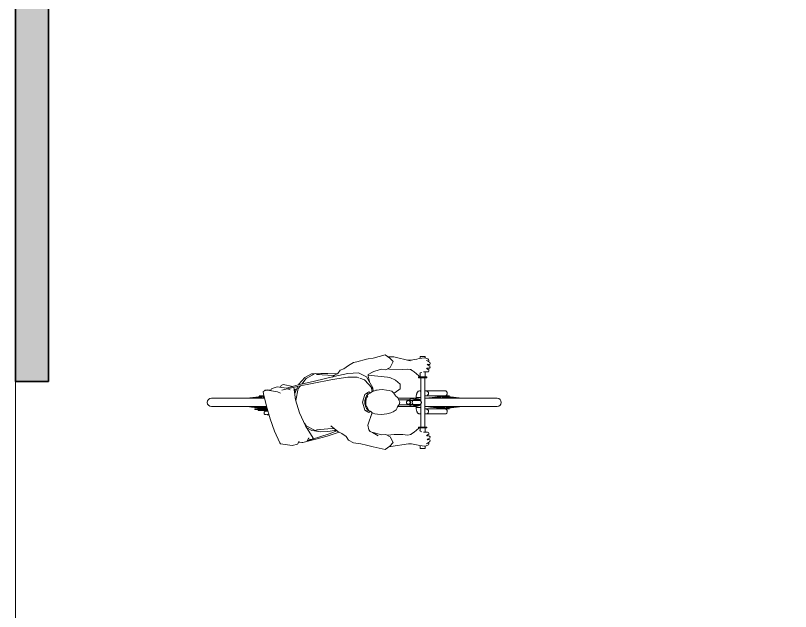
# Model space of a CAD drawing. Header units: millimetres. Extents: x -6000 to 16593, y -11438 to 14364.
# Drawn here: x -2883 to 1835, y -5790 to -2164 of the extents above; entities that cross this region are included whole.
import ezdxf

# ---------------------------------------------------------------- set-up
doc = ezdxf.new("R2010")
doc.units = ezdxf.units.MM
doc.header["$MEASUREMENT"] = 0
doc.linetypes.add('Wipeout_Contour', pattern=[1000, 0, -1000])
doc.layers.add('Interior - Furniture', color=7, linetype='Continuous')
doc.layers.add('Structural - Bearing', color=7, linetype='Continuous')
for name, color, linetype, lineweight, true_color in [('Interior - Furniture _Pen_No__4', 7, 'Continuous', 20, 0x029e21), ('Structural - Bearing_Pen_No__178', 7, 'Continuous', 15, 0xbda888), ('Structural - Bearing_Pen_No__89', 7, 'Continuous', 20, 0x71cebe)]:
    doc.layers.add(name, color=color, linetype=linetype, lineweight=lineweight, true_color=true_color)
doc.layers.add('Structural - Bearing_Pen_No__27', color=7, linetype='Continuous', lineweight=35)

# ---------------------------------------------------------------- blocks, each defined once
blk = doc.blocks.new('Slab_1_2', base_point=(-2883.3, -8527.1))
at = {"layer": 'Structural - Bearing_Pen_No__89', "linetype": 'Continuous', "flags": 128}
blk.add_lwpolyline([(-2883.3, -8527.1), (16035.5, -8527.1), (16035.5, 8108.3), (-2883.3, 8108.3)], close=True, dxfattribs=at)
blk = doc.blocks.new('Wall_4_2', base_point=(-2883.3, 8108.3))
at = {"color": 254, "linetype": 'Wipeout_Contour', "lineweight": 0, "ltscale": 27357.133669}
blk.add_wipeout([(-2883.3, 8108.3), (-2883.3, -4391.7), (-2683.3, -4391.7), (-2683.3, 7908.3)], dxfattribs=at).dxf.layer = 'Structural - Bearing'
at = {"layer": 'Structural - Bearing_Pen_No__178', "linetype": 'Continuous'}
h = blk.add_hatch(dxfattribs=at)
h.set_pattern_fill('Cut_Stone_0002', color=256, style=0, pattern_type=2)
h.set_pattern_definition([(45, (0, 350), (-111.3693, 111.3693), [0, -105, 0, -157.5]), (110, (350, 350), (148.0016, 53.8682), [0, -77, 0, -133])])
h.paths.add_polyline_path([(-2883.3, 8108.3), (-2883.3, -4391.7), (-2683.3, -4391.7), (-2683.3, 7908.3)])
at = {"layer": 'Structural - Bearing_Pen_No__27', "linetype": 'Continuous', "flags": 128}
for points in [[(-2883.3, 8108.3), (-2883.3, -4391.7)], [(-2683.3, -4391.7), (-2683.3, 7908.3)], [(-2883.3, -4391.7), (-2683.3, -4391.7)]]:
    blk.add_lwpolyline(points, dxfattribs=at)
blk = doc.blocks.new('Man on Bicycle 17')
at = {"layer": 'Interior - Furniture _Pen_No__4', "linetype": 'Continuous'}
for p, q in [((116, 269.5), (188.7, 290.4)), ((217, 270), (188.7, 290.4)), ((-4.5, 243.2), (-34.7, 225)), ((16.2, 247.5), (-4.5, 243.2)), ((16.2, 247.5), (75.3, 262.8)), ((84.2, 266.1), (75.3, 262.8)), ((116, 269.5), (84.2, 266.1)), ((240.2, 276.5), (207.4, 276.9)), ((237.6, 248.6), (217, 270)), ((217.7, 213), (237.6, 248.6)), ((340.2, 253.1), (240.2, 276.5)), ((330, 256.1), (326.5, 256.3)), ((348.6, 256.6), (330, 256.1)), ((381, 263.5), (345.3, 256.5)), ((381, 263.5), (395.8, 267.9)), ((395.8, 267.9), (427.2, 271.4)), ((402, 280), (402.5, 280)), ((402, 268.6), (402, 280)), ((402.5, 280), (403.3, 280)), ((403.3, 280), (404.7, 280)), ((404.7, 280), (406.3, 280)), ((406.3, 280), (408.3, 280)), ((408.3, 280), (410.6, 280)), ((410.6, 280), (413.1, 280)), ((413.1, 280), (415.6, 280)), ((415.6, 280), (418.2, 280)), ((418.2, 280), (420.8, 280)), ((420.8, 280), (423.3, 280)), ((423.3, 280), (425.5, 280)), ((425.5, 280), (427.5, 280)), ((430, 270.5), (427.2, 271.4)), ((427.5, 280), (429.2, 280)), ((429.2, 280), (430.5, 280)), ((447.9, 264.4), (430, 270.5)), ((430.5, 280), (431.4, 280)), ((431.4, 280), (431.9, 280)), ((431.9, 269.8), (431.9, 280)), ((457.9, 244.4), (439.2, 255.3)), ((441.7, 254.3), (441, 254.3)), ((450.4, 251.9), (441.7, 254.3)), ((447, 250.8), (452.7, 252.1)), ((452, 262), (447.9, 264.4)), ((454.9, 257.2), (452, 262)), ((452.7, 252.1), (454.9, 252.9)), ((454.9, 252.9), (454.9, 257.2)), ((459, 242.8), (457.9, 244.4)), ((459, 242.8), (461.7, 237.2)), ((460.2, 231.6), (461.7, 237.2)), ((-100.8, 175.9), (-85.5, 196)), ((-63.8, 205.3), (-85.5, 196)), ((-34.7, 225), (-63.8, 205.3)), ((109, 183.5), (124.5, 190.2)), ((124.5, 190.2), (165.3, 202.1)), ((165.3, 202.1), (192.3, 198.6)), ((192.3, 198.6), (217.7, 213)), ((201.3, 203.7), (215, 201.9)), ((296.6, 200.3), (215, 201.9)), ((324.6, 202.7), (296.6, 200.3)), ((345.5, 199.4), (324.6, 202.7)), ((352.3, 194.1), (342.2, 199.9)), ((363.8, 185.2), (352.3, 194.1)), ((445, 202.3), (440.3, 208.5)), ((443.1, 207.5), (441.5, 207)), ((441.9, 206.4), (452.8, 207.8)), ((449.3, 226.6), (443, 232.7)), ((443.1, 207.5), (452.8, 207.8)), ((453.7, 197.9), (443.5, 204.2)), ((444.7, 231), (453.9, 229.7)), ((447.3, 228.5), (453.9, 229.7)), ((459.5, 221.1), (449.3, 226.6)), ((451.6, 186.6), (454.6, 191.6)), ((458.8, 209.2), (452.8, 207.8)), ((454.4, 197.1), (453.7, 197.9)), ((453.9, 229.7), (460.2, 231.6)), ((454.6, 191.6), (454.4, 197.1)), ((458.8, 209.2), (461.6, 214.3)), ((460.2, 219.5), (459.5, 221.1)), ((460.2, 219.5), (461.6, 214.3)), ((-301, 151.5), (-338.2, 110.1)), ((-292, 146), (-319.6, 111.7)), ((-260.7, 173.5), (-301, 151.5)), ((-238.9, 175.4), (-292, 146)), ((-243.4, 172.9), (-260.7, 173.5)), ((-124.1, 156.8), (-242.9, 128.6)), ((-211.2, 168.9), (-238.9, 175.4)), ((-160.1, 164.9), (-230.2, 170.4)), ((-203.6, 175.9), (-228.8, 173)), ((-216.6, 171.9), (-225.3, 172.2)), ((-160.6, 175.8), (-203.6, 175.9)), ((-160.6, 175.8), (-103.1, 174.7)), ((-122.6, 164), (-160.1, 164.9)), ((-120.8, 165.5), (-133.4, 154.6)), ((-132.1, 138.5), (-38.3, 153.3)), ((-39.6, 176.2), (-124.1, 156.8)), ((-120.8, 165.5), (-100.8, 175.9)), ((26.5, 179.6), (-39.6, 176.2)), ((-38.3, 153.3), (16.7, 154.4)), ((16.7, 154.4), (27.7, 150.1)), ((74.2, 155.8), (26.5, 179.6)), ((33.5, 147.8), (62.8, 136.4)), ((112.7, 89.6), (74.2, 155.8)), ((85.5, 170.6), (84.7, 158.8)), ((95, 120.1), (84.7, 158.8)), ((85.1, 165.3), (85.3, 165.3)), ((85.3, 165.3), (201.4, 153.9)), ((111.3, 184.8), (85.5, 170.6)), ((201.4, 153.9), (215.8, 152.3)), ((251.9, 134.8), (215.8, 152.3)), ((363.8, 185.2), (393, 161.4)), ((392, 155), (392.8, 155)), ((392, 150), (392, 155)), ((392, 150), (392.8, 150)), ((392.8, 155), (394.3, 155)), ((392.8, 150), (394.3, 150)), ((402, 155.6), (393, 161.4)), ((394.3, 155), (396.5, 155)), ((394.3, 150), (396.5, 150)), ((396.5, 155), (399.3, 155)), ((396.5, 150), (399.3, 150)), ((399.3, 155), (402.6, 155)), ((399.3, 150), (402.6, 150)), ((399.8, 172.2), (401.5, 179.8)), ((402, 174), (400.6, 175.7)), ((410.4, 182.7), (401.5, 179.8)), ((402, 155), (402, 179.9)), ((402.6, 155), (406.4, 155)), ((402.6, 150), (406.4, 150)), ((405, 9.2), (405, 150)), ((406.4, 155), (410.5, 155)), ((406.4, 150), (410.5, 150)), ((410.5, 155), (414.8, 155)), ((410.5, 150), (414.8, 150)), ((414.8, 155), (419.1, 155)), ((414.8, 150), (419.1, 150)), ((419.1, 155), (423.4, 155)), ((419.1, 150), (423.4, 150)), ((436.7, 186), (420.7, 186.3)), ((423.4, 186.2), (422, 185.9)), ((423.4, 155), (427.5, 155)), ((423.4, 150), (427.5, 150)), ((427.5, 155), (431.3, 155)), ((427.5, 150), (431.3, 150)), ((428.9, -150), (428.9, 150)), ((431.3, 155), (434.6, 155)), ((431.3, 150), (434.6, 150)), ((431.9, 155), (431.9, 186.1)), ((434.6, 155), (437.4, 155)), ((434.6, 150), (437.4, 150)), ((436.7, 186), (446.8, 185.7)), ((437.4, 155), (439.6, 155)), ((437.4, 150), (439.6, 150)), ((439.6, 155), (441.1, 155)), ((439.6, 150), (441.1, 150)), ((441.1, 155), (441.8, 155)), ((441.1, 150), (441.8, 150)), ((441.8, 150), (441.8, 155)), ((446.8, 185.7), (451.6, 186.6)), ((-445.5, 102.1), (-451.4, 91.4)), ((-441.6, 105.5), (-445.5, 102.1)), ((-433.7, 108.2), (-441.6, 105.5)), ((-440.5, 73.9), (-340.1, 99.1)), ((-375, 97.1), (-433.7, 108.2)), ((-340.9, 107), (-412.3, 86.3)), ((-343.1, 98.3), (-361.3, 54.8)), ((-328.1, 101.2), (-341.7, 84.4)), ((-242.9, 128.6), (-340.9, 107)), ((-340.1, 99.1), (-256.5, 114.2)), ((-338.2, 110.1), (-339.4, 107.4)), ((-256.5, 114.2), (-132.1, 138.5)), ((62.8, 136.4), (109.3, 86.1)), ((280.1, 110.8), (251.9, 134.8)), ((279.1, 81.7), (280.1, 110.8)), ((-534.6, 73.7), (-555.3, 66.5)), ((-555.3, 66.5), (-553.4, 53.1)), ((-553.4, 53.1), (-534.7, -23.1)), ((-548, 69), (-547.7, 69.7)), ((-547.7, 69.7), (-546.8, 71.1)), ((-546.8, 71.1), (-545.7, 72.3)), ((-545.7, 72.3), (-544.4, 73.3)), ((-544.4, 73.3), (-543.1, 74)), ((-543.1, 74), (-541.7, 74.4)), ((-541.7, 74.4), (-540.2, 74.5)), ((-540.2, 74.5), (-538.8, 74.3)), ((-534.1, 73.7), (-538.8, 74.3)), ((-528.7, 73.7), (-534.6, 73.7)), ((-531.4, 73.7), (-531.3, 74.3)), ((-531.3, 75.3), (-531.2, 76)), ((-531.3, 74.3), (-531.3, 75.3)), ((-531.2, 76.5), (-531.2, 76.6)), ((-508.2, 75), (-531.2, 76.6)), ((-531.2, 76), (-531.2, 76.5)), ((-528.7, 73.7), (-467.5, 64.9)), ((-504.4, 82), (-510.4, 71.1)), ((-500, 85.5), (-504.4, 82)), ((-469.8, 93.8), (-500, 85.5)), ((-412.3, 86.3), (-469.8, 93.8)), ((-467.5, 64.9), (-449.6, 55.7)), ((-403.6, 83.2), (-390.5, 75.7)), ((-357.6, 16.2), (-368.4, 92)), ((-362.1, 64.8), (-364.6, 65)), ((-360.2, 80), (-363.2, 55.4)), ((-361.3, 54.8), (-361.4, 42.3)), ((-351.2, 79), (-360.2, 80)), ((-341.7, 84.4), (-356.3, 11.8)), ((51, 2.1), (64.9, 49)), ((64.9, 49), (89.6, 64.8)), ((86.4, 52.2), (74.1, 54.8)), ((74.6, 40.1), (87.3, 53.1)), ((93.7, 56.2), (87.3, 53.1)), ((89.6, 64.8), (97.8, 58.2)), ((93.7, 56.2), (99.7, 59.1)), ((107.2, 64.8), (95.9, 56.2)), ((109.4, 65.6), (101.9, 94.1)), ((106.4, 77.1), (107.8, 74.4)), ((128.2, 72.7), (107.2, 64.8)), ((107.8, 73.7), (108.2, 87.2)), ((112.7, 89.6), (114.7, 67.6)), ((138.8, 74.2), (128.2, 72.7)), ((130.3, 73), (131, 73.6)), ((132.1, 74.1), (131, 73.6)), ((133.3, 74.3), (132.1, 74.1)), ((135.6, 74.4), (133.3, 74.3)), ((135.6, 74.4), (138.8, 74.2)), ((151.4, 75.9), (138.8, 74.2)), ((138.8, 74.2), (138.8, 74.2)), ((151.4, 75.9), (168.9, 77.6)), ((195.6, 74.6), (168.9, 77.6)), ((212.3, 72.5), (195.6, 74.6)), ((212.3, 72.5), (226.8, 68.2)), ((226.8, 68.2), (228.5, 67.6)), ((240.8, 56.6), (228.5, 67.6)), ((239.3, 57.9), (249.3, 60.9)), ((249.3, 43.7), (240.8, 56.6)), ((249.3, 60.9), (279.1, 81.7)), ((378.3, 45.1), (379.1, 49.4)), ((379.1, 49.4), (380.1, 53.1)), ((380.1, 53.1), (381.2, 56.1)), ((381.2, 56.1), (381.9, 58.1)), ((381.9, 58.1), (383.3, 60.5)), ((383.3, 60.5), (384.5, 62.6)), ((384.5, 62.6), (386.1, 64.3)), ((386.1, 64.3), (387.7, 65.9)), ((387.7, 65.9), (389.7, 67.4)), ((389.7, 67.4), (392, 68.5)), ((392, 68.5), (393.7, 69.1)), ((393.7, 69.1), (396.2, 69.8)), ((396.2, 69.8), (398.7, 70)), ((398.7, 70), (401.2, 69.8)), ((398.7, 70), (405, 70)), ((401.2, 69.8), (403.6, 69.1)), ((403.6, 69.1), (405, 68.5)), ((428.9, 70), (437.5, 70)), ((437.5, 70), (483.2, 70)), ((437.5, 70), (440, 69.8)), ((440, 69.8), (442.5, 69.1)), ((442.5, 69.1), (444.8, 68)), ((444.8, 68), (446.8, 66.5)), ((446.8, 66.5), (448.6, 64.6)), ((448.6, 64.6), (450.1, 62.5)), ((450.1, 47.5), (448.6, 45.4)), ((450.1, 62.5), (451.1, 60.1)), ((451.1, 49.9), (450.1, 47.5)), ((451.1, 60.1), (451.8, 57.6)), ((451.8, 52.4), (451.1, 49.9)), ((451.8, 57.6), (452, 55)), ((452, 55), (451.8, 52.4)), ((483.2, 70), (554.8, 70)), ((554.8, 70), (556.7, 69.8)), ((556.7, 69.8), (558.6, 69.1)), ((558.6, 69.1), (560.3, 68)), ((560.3, 68), (561.9, 66.5)), ((561.9, 66.5), (563.2, 64.6)), ((563.2, 64.6), (564.3, 62.5)), ((564.3, 47.5), (563.2, 45.4)), ((564.3, 62.5), (565.1, 60.1)), ((565.1, 49.9), (564.3, 47.5)), ((565.1, 60.1), (565.6, 57.6)), ((565.6, 52.4), (565.1, 49.9)), ((565.6, 57.6), (565.8, 55)), ((565.8, 55), (565.6, 52.4)), ((-870, 25), (-546.5, 25)), ((-578.2, 34), (-655.8, 25)), ((-571, 35), (-644, 25)), ((-618.6, 25.3), (-620.9, 25)), ((-569.1, 35), (-620.3, 25)), ((-574.3, 30.7), (-603.4, 25)), ((-582.8, 27), (-595.5, 25)), ((-564.4, 35), (-587.4, 25)), ((-576.1, 29.9), (-582, 29.2)), ((-579.5, 40), (-580, 40)), ((-580, 40), (-565, 37)), ((-579.5, 40), (-577.9, 40)), ((-577.9, 40), (-579.5, 40)), ((-562.6, 32), (-578.8, 25)), ((-577.9, 40), (-575.3, 40)), ((-575.3, 40), (-577.9, 40)), ((-575.3, 40), (-571.8, 40)), ((-571.8, 40), (-575.3, 40)), ((-565, 29.5), (-573.6, 27.3)), ((-571.8, 40), (-567.5, 40)), ((-567.5, 40), (-571.8, 40)), ((-569.7, 35), (-571, 35)), ((-568.8, 35), (-569.7, 35)), ((-565, 26.1), (-569.2, 25)), ((-565, 29.8), (-569.1, 29.2)), ((-566.3, 35), (-568.8, 35)), ((-567.5, 40), (-562.5, 40)), ((-562.5, 40), (-567.5, 40)), ((-566.7, 34), (-566.3, 35)), ((-565.7, 35), (-566.3, 34.9)), ((-565.7, 34.4), (-565.7, 35)), ((-565.7, 35), (-565.4, 35)), ((-565.4, 35), (-565.4, 34.5)), ((-565, 37), (-564.7, 37)), ((-565, 37), (-565, 34.7)), ((-565, 31), (-565, 25)), ((-564.7, 37), (-563.8, 37)), ((-561, 35), (-564.4, 35)), ((-563.8, 37), (-562.3, 37)), ((-562.6, 32), (-561, 35)), ((-562.5, 40), (-557, 40)), ((-557, 40), (-562.5, 40)), ((-562.3, 37), (-560.3, 37)), ((-560.3, 37), (-557.9, 37)), ((-557.9, 37), (-555, 37)), ((-557.3, 35), (-555.6, 32)), ((-553.8, 35), (-557.3, 35)), ((-557, 40), (-551.1, 40)), ((-551.1, 40), (-557, 40)), ((-555.6, 32), (-550.1, 25)), ((-555, 37), (-551.8, 37)), ((-553.8, 35), (-546.7, 25.8)), ((-551.8, 37), (-549.5, 37)), ((-551.1, 40), (-550.2, 40)), ((-550.2, 40), (-551.1, 40)), ((-333.1, -63.9), (-357.6, 16.2)), ((64.9, -47.3), (51, 2.1)), ((64.8, 12.2), (63.8, 2.1)), ((63.8, 2.1), (64.8, -8.1)), ((64.8, 12.2), (70.5, 32.8)), ((72.2, 22.1), (68.7, 2.1)), ((69.6, -8.2), (68.7, 2.1)), ((70.4, 2.1), (69.6, -8.2)), ((72.2, 22.1), (70.4, 2.1)), ((70.5, 32.8), (74.6, 40.1)), ((75.8, 30.7), (72.2, 22.1)), ((81.9, 39.8), (75.8, 30.7)), ((251.6, 39.8), (249.3, 43.7)), ((251.9, 39.9), (251, 40.8)), ((251.9, 39.9), (261.1, 31.3)), ((266.7, 25.4), (261.1, 31.3)), ((270.2, 17.3), (266.7, 25.4)), ((266.8, 25), (295.8, 25)), ((270.2, 17.3), (276.5, 2.1)), ((336.4, 15), (271.2, 15)), ((276.5, 2.1), (272.9, -13.2)), ((295.8, 25), (335.9, 25)), ((317.7, 2.1), (317.5, 0)), ((317.5, 0), (317.7, -2.1)), ((318.2, 4.1), (317.7, 2.1)), ((319, 6), (318.2, 4.1)), ((320.2, 7.7), (319, 6)), ((321.6, 9.2), (320.2, 7.7)), ((323.3, 10.4), (321.6, 9.2)), ((325.1, 11.3), (323.3, 10.4)), ((327.1, 11.8), (325.1, 11.3)), ((329.1, 12), (327.1, 11.8)), ((331.1, 11.8), (329.1, 12)), ((335, 12), (329.1, 12)), ((333, 11.3), (331.1, 11.8)), ((334.9, 10.4), (333, 11.3)), ((335.6, 14.1), (334.1, 12)), ((336.5, 9.2), (334.9, 10.4)), ((335, 12), (336.3, 11.8)), ((335, 12), (359.6, 12)), ((338.2, 16.9), (335.6, 14.1)), ((335.9, 25), (377.3, 25)), ((336.3, 11.8), (337.5, 11.3)), ((338, 7.7), (336.5, 9.2)), ((337.5, 11.3), (338.6, 10.4)), ((339.1, 6), (338, 7.7)), ((341.2, 19.1), (338.2, 16.9)), ((338.6, 10.4), (339.6, 9.2)), ((340, 4.1), (339.1, 6)), ((339.6, 9.2), (340.5, 7.7)), ((340.5, 2.1), (340, 4.1)), ((340.5, 7.7), (341.2, 6)), ((340.7, 0), (340.5, 2.1)), ((340.5, -2.1), (340.7, 0)), ((344.6, 20.7), (341.2, 19.1)), ((341.2, 6), (341.7, 4.1)), ((341.7, 4.1), (342.1, 2.1)), ((342.1, 2.1), (342.2, 0)), ((342.2, 0), (342.1, -2.1)), ((348.2, 21.7), (344.6, 20.7)), ((351.8, 22), (348.2, 21.7)), ((355.5, 21.7), (351.8, 22)), ((352.6, 22), (351.8, 22)), ((356.3, 21.7), (352.6, 22)), ((352.7, 0), (352.8, 2.1)), ((352.8, -2.1), (352.7, 0)), ((352.8, 2.1), (353.1, 4.1)), ((353.1, 4.1), (353.6, 6)), ((353.6, 6), (354.3, 7.7)), ((354.3, 7.7), (355.2, 9.2)), ((355.2, 9.2), (356.2, 10.4)), ((359.1, 20.7), (355.5, 21.7)), ((356.2, 10.4), (357.2, 11.3)), ((359.9, 20.7), (356.3, 21.7)), ((357.2, 11.3), (358.4, 11.8)), ((358.4, 11.8), (359.6, 12)), ((362.5, 19.1), (359.1, 20.7)), ((405, 12), (359.6, 12)), ((363.2, 19.1), (359.9, 20.7)), ((365.5, 16.9), (362.5, 19.1)), ((366.3, 16.9), (363.2, 19.1)), ((383.7, 18), (364.7, 18)), ((368.1, 14.1), (365.5, 16.9)), ((368.9, 14.1), (366.3, 16.9)), ((369.6, 12), (368.1, 14.1)), ((370.4, 12), (368.9, 14.1)), ((373.1, 19.1), (371.6, 18)), ((376.4, 20.7), (373.1, 19.1)), ((380, 21.7), (376.4, 20.7)), ((377.3, 30), (377.4, 35.2)), ((377.3, 20.9), (377.3, 30)), ((377.3, 30), (377.7, 30)), ((377.4, 35.2), (377.8, 40.3)), ((377.7, 30), (378.6, 30)), ((377.8, 40.3), (378.3, 45.1)), ((378.6, 30), (379.9, 30)), ((379.9, 30), (381.6, 30)), ((383.7, 22), (380, 21.7)), ((381.6, 30), (383.6, 30)), ((383.6, 30), (385.9, 30)), ((387.4, 21.7), (383.7, 22)), ((384.5, 22), (383.7, 22)), ((386.7, 17.7), (383.7, 18)), ((388.1, 21.7), (384.5, 22)), ((385.9, 30), (388.3, 30)), ((389.6, 16.9), (386.7, 17.7)), ((391, 20.7), (387.4, 21.7)), ((391.7, 20.7), (388.1, 21.7)), ((388.3, 30), (390.9, 30)), ((392.4, 15.6), (389.6, 16.9)), ((390.9, 30), (393.5, 30)), ((394.3, 19.1), (391, 20.7)), ((395.1, 19.1), (391.7, 20.7)), ((394.9, 13.8), (392.4, 15.6)), ((393.5, 30), (396.1, 30)), ((397.3, 16.9), (394.3, 19.1)), ((396.6, 12), (394.9, 13.8)), ((398.1, 16.9), (395.1, 19.1)), ((396.1, 30), (398.6, 30)), ((400, 14.1), (397.3, 16.9)), ((400.7, 14.1), (398.1, 16.9)), ((398.6, 30), (400.8, 30)), ((401.4, 12), (400, 14.1)), ((402.2, 12), (400.7, 14.1)), ((400.8, 30), (402.8, 30)), ((402.8, 30), (404.5, 30)), ((404.5, 30), (405, 30)), ((405.3, 7.7), (405, 9.2)), ((406.1, 6), (405.3, 7.7)), ((407.1, 4.1), (406.1, 6)), ((408.5, 2.1), (407.1, 4.1)), ((410.1, 0), (408.5, 2.1)), ((408.5, -2.1), (410.1, 0)), ((428.9, 40), (437.5, 40)), ((428.9, 25), (870, 25)), ((511.8, 34), (434.2, 25)), ((440, 40.2), (437.5, 40)), ((437.5, 40), (483.2, 40)), ((442.5, 40.9), (440, 40.2)), ((444.8, 42), (442.5, 40.9)), ((446.8, 43.5), (444.8, 42)), ((519, 35), (446, 25)), ((448.6, 45.4), (446.8, 43.5)), ((471.4, 25.3), (469.1, 25)), ((520.9, 35), (469.7, 25)), ((483.2, 40), (521.2, 40)), ((515.7, 30.7), (486.6, 25)), ((507.2, 27), (494.5, 25)), ((525.6, 35), (502.6, 25)), ((513.9, 29.9), (508, 29.2)), ((510, 40), (525, 37)), ((527.4, 32), (511.2, 25)), ((525, 29.5), (516.4, 27.3)), ((520.3, 35), (519, 35)), ((521.2, 35), (520.3, 35)), ((525, 26.1), (520.8, 25)), ((525, 29.8), (520.9, 29.2)), ((521.2, 40), (522.5, 40)), ((523.7, 35), (521.2, 35)), ((522.5, 40), (527.5, 40)), ((523.3, 34), (523.7, 35)), ((524.3, 35), (523.7, 34.9)), ((524.3, 34.4), (524.3, 35)), ((524.3, 35), (524.6, 35)), ((524.6, 35), (524.6, 34.5)), ((525, 37), (525.3, 37)), ((525, 37), (525, 34.7)), ((525, 31), (525, 25)), ((525.3, 37), (526.2, 37)), ((529, 35), (525.6, 35)), ((526.2, 37), (527.7, 37)), ((527.4, 32), (529, 35)), ((527.5, 40), (533, 40)), ((527.7, 37), (529.7, 37)), ((529.7, 37), (532.1, 37)), ((532.1, 37), (535, 37)), ((532.7, 35), (534.4, 32)), ((536.2, 35), (532.7, 35)), ((533, 40), (538.9, 40)), ((534.4, 32), (539.9, 25)), ((535, 37), (538.2, 37)), ((536.2, 35), (543.9, 25)), ((538.2, 37), (541.5, 37)), ((538.9, 40), (545, 40)), ((541.3, 35), (542.7, 32)), ((544.4, 35), (541.3, 35)), ((541.5, 37), (545, 37)), ((542.7, 32), (569.2, 25)), ((544.4, 35), (582.1, 25)), ((545, 40), (551.1, 40)), ((545, 37), (548.5, 37)), ((548.5, 37), (551.8, 37)), ((550.3, 35), (550.9, 33.3)), ((552.8, 35), (550.3, 35)), ((551.1, 40), (554.8, 40)), ((551.8, 37), (555, 37)), ((552.8, 35), (615.7, 25)), ((556.7, 40.2), (554.8, 40)), ((557, 40), (554.8, 40)), ((555, 37), (557.9, 37)), ((558.6, 40.9), (556.7, 40.2)), ((557, 40), (562.5, 40)), ((562.5, 40), (557, 40)), ((557.9, 37), (560.3, 37)), ((560.3, 42), (558.6, 40.9)), ((558.7, 35), (558.8, 34)), ((560.2, 35), (558.7, 35)), ((560.2, 35), (640.9, 25)), ((561.9, 43.5), (560.3, 42)), ((560.3, 37), (562.3, 37)), ((563.2, 45.4), (561.9, 43.5)), ((562.1, 30.3), (595.5, 25)), ((562.3, 37), (563.8, 37)), ((562.5, 40), (567.5, 40)), ((567.5, 40), (562.5, 40)), ((563.8, 37), (564.7, 37)), ((564.7, 37), (565, 37)), ((580, 40), (565, 37)), ((565, 37), (565, 34.4)), ((565, 34.7), (565.4, 34.5)), ((565, 29.8), (565, 29.5)), ((565, 26.1), (565, 25)), ((565.4, 35), (565.4, 34.3)), ((565.7, 35), (565.4, 35)), ((565.7, 35), (654.5, 25)), ((566.3, 34.9), (566.3, 35)), ((566.3, 35), (568.8, 35)), ((567.5, 40), (571.8, 40)), ((571.8, 40), (567.5, 40)), ((568.8, 34.6), (568.8, 35)), ((568.8, 35), (569.7, 35)), ((569.1, 29.2), (573.6, 27.3)), ((569.7, 35), (569.6, 34.6)), ((569.7, 35), (571, 35)), ((569.7, 35), (655.8, 25)), ((571, 35), (570.9, 34.9)), ((571, 35), (578.2, 34)), ((571.8, 40), (575.3, 40)), ((575.3, 40), (571.8, 40)), ((575.3, 40), (577.9, 40)), ((577.9, 40), (575.3, 40)), ((577.9, 40), (579.5, 40)), ((579.5, 40), (577.9, 40)), ((580, 40), (579.5, 40)), ((582.8, 27), (587.4, 25)), ((615.7, 25), (615.8, 25)), ((-870, -25), (-534.2, -25)), ((-566.8, -35), (-655.9, -25)), ((-561.8, -35), (-645.5, -25)), ((-570.3, -35), (-625.7, -28.4)), ((-554.7, -35), (-623, -25)), ((-604, -40), (-604.9, -40)), ((-604.9, -40), (-604.9, -43)), ((-604, -43), (-604.9, -43)), ((-601.3, -40), (-604, -40)), ((-601.3, -43), (-604, -43)), ((-572, -29.3), (-601.3, -25)), ((-596.9, -40), (-601.3, -40)), ((-596.9, -43), (-601.3, -43)), ((-591.3, -26.5), (-597.8, -25)), ((-590.9, -40), (-596.9, -40)), ((-590.9, -43), (-596.9, -43)), ((-546.6, -35), (-591.1, -25)), ((-583.5, -40), (-590.9, -40)), ((-583.5, -43), (-590.9, -43)), ((-584.3, -46), (-584.9, -46)), ((-584.9, -46), (-584.9, -49)), ((-582.5, -46), (-584.3, -46)), ((-574.9, -40), (-583.5, -40)), ((-574.9, -43), (-583.5, -43)), ((-579.6, -46), (-582.5, -46)), ((-565, -37), (-580, -40)), ((-575.6, -46), (-579.6, -46)), ((-544.9, -32), (-576.1, -25)), ((-570.7, -46), (-575.6, -46)), ((-565.5, -40), (-574.9, -40)), ((-565.5, -43), (-574.9, -43)), ((-570.8, -35), (-573, -34.7)), ((-569.6, -26.5), (-571.9, -25)), ((-570.8, -35), (-570.8, -34.9)), ((-570.3, -35), (-570.8, -35)), ((-564.9, -46), (-570.7, -46)), ((-570.3, -35), (-570.2, -34.6)), ((-569.1, -35), (-570.3, -35)), ((-569.2, -34.7), (-569.1, -35)), ((-568.6, -35), (-569.1, -35)), ((-568.7, -34.8), (-568.6, -35)), ((-568.2, -35), (-568.6, -34.9)), ((-568.2, -35), (-568.1, -34.8)), ((-565.2, -35), (-568.2, -35)), ((-566.8, -35), (-566.7, -34.4)), ((-555.4, -40), (-565.5, -40)), ((-555.4, -43), (-565.5, -43)), ((-565.4, -34.6), (-565.2, -35)), ((-565, -25), (-565, -27.5)), ((-565, -34.6), (-565, -37)), ((-565, -37), (-564.7, -37)), ((-558.6, -46), (-564.9, -46)), ((-564.7, -37), (-563.8, -37)), ((-563.8, -37), (-562.3, -37)), ((-562.3, -37), (-560.3, -37)), ((-561.8, -35), (-560.6, -35)), ((-560.6, -35), (-560.7, -34.1)), ((-560.3, -37), (-557.9, -37)), ((-551.9, -46), (-558.6, -46)), ((-557.9, -37), (-555, -37)), ((-544.9, -40), (-555.4, -40)), ((-544.9, -43), (-555.4, -43)), ((-555, -37), (-551.8, -37)), ((-554.7, -35), (-552.5, -35)), ((-538.2, -35), (-553.6, -25)), ((-552.5, -35), (-552.9, -33.6)), ((-544.9, -46), (-551.9, -46)), ((-551.8, -37), (-548.5, -37)), ((-548.5, -37), (-545, -37)), ((-536.4, -32), (-547.3, -25)), ((-546.6, -35), (-543.6, -35)), ((-545, -37), (-541.5, -37)), ((-543.6, -35), (-544.9, -32)), ((-534.5, -40), (-544.9, -40)), ((-534.5, -43), (-544.9, -43)), ((-538, -46), (-544.9, -46)), ((-541.5, -37), (-538.2, -37)), ((-538.2, -35), (-534.8, -35)), ((-538.2, -37), (-535, -37)), ((-531.3, -46), (-538, -46)), ((-534.8, -35), (-536.4, -32)), ((-535, -37), (-532.1, -37)), ((-534.7, -23.1), (-512.9, -99.5)), ((-529.9, -40), (-534.5, -40)), ((-529, -43), (-534.5, -43)), ((-532.1, -37), (-530.7, -37)), ((-528.2, -46), (-531.3, -46)), ((64.8, -8.1), (65.1, -9.1)), ((65, -8.7), (70.5, -28.6)), ((71, -18.3), (69.6, -8.2)), ((74.8, -37), (70.5, -28.6)), ((71, -18.3), (75.8, -26.5)), ((74.8, -37), (80.7, -43.9)), ((86.8, -44.2), (75.8, -26.5)), ((80.7, -43.9), (87.3, -48.9)), ((254.3, -44.7), (242, -53.4)), ((261.4, -33.5), (254.3, -44.7)), ((264.1, -27.1), (261.4, -33.5)), ((272.9, -13.2), (264.1, -27.1)), ((265.4, -25), (296.1, -25)), ((336.4, -15), (271.7, -15)), ((296.1, -25), (336.2, -25)), ((317.7, -2.1), (318.2, -4.1)), ((318.2, -4.1), (319, -6)), ((319, -6), (320.2, -7.7)), ((320.2, -7.7), (321.6, -9.2)), ((321.6, -9.2), (323.3, -10.4)), ((323.3, -10.4), (325.1, -11.3)), ((325.1, -11.3), (327.1, -11.8)), ((327.1, -11.8), (329.1, -12)), ((329.1, -12), (331.1, -11.8)), ((335, -12), (329.1, -12)), ((331.1, -11.8), (333, -11.3)), ((333, -11.3), (334.9, -10.4)), ((334.1, -12), (335.6, -14.1)), ((334.9, -10.4), (336.5, -9.2)), ((336.3, -11.8), (335, -12)), ((335, -12), (359.6, -12)), ((335.6, -14.1), (338.2, -16.9)), ((336.2, -25), (377.3, -25)), ((337.5, -11.3), (336.3, -11.8)), ((336.5, -9.2), (338, -7.7)), ((338.6, -10.4), (337.5, -11.3)), ((338, -7.7), (339.1, -6)), ((338.2, -16.9), (341.2, -19.1)), ((339.6, -9.2), (338.6, -10.4)), ((339.1, -6), (340, -4.1)), ((340.5, -7.7), (339.6, -9.2)), ((340, -4.1), (340.5, -2.1)), ((341.2, -6), (340.5, -7.7)), ((341.7, -4.1), (341.2, -6)), ((341.2, -19.1), (344.6, -20.7)), ((342.1, -2.1), (341.7, -4.1)), ((344.6, -20.7), (348.2, -21.7)), ((348.2, -21.7), (351.8, -22)), ((351.8, -22), (355.5, -21.7)), ((352.6, -22), (351.8, -22)), ((352.6, -22), (356.3, -21.7)), ((353.1, -4.1), (352.8, -2.1)), ((353.6, -6), (353.1, -4.1)), ((354.3, -7.7), (353.6, -6)), ((355.2, -9.2), (354.3, -7.7)), ((356.2, -10.4), (355.2, -9.2)), ((355.5, -21.7), (359.1, -20.7)), ((357.2, -11.3), (356.2, -10.4)), ((356.3, -21.7), (359.9, -20.7)), ((358.4, -11.8), (357.2, -11.3)), ((359.6, -12), (358.4, -11.8)), ((359.1, -20.7), (362.5, -19.1)), ((405, -12), (359.6, -12)), ((359.9, -20.7), (363.2, -19.1)), ((362.5, -19.1), (365.5, -16.9)), ((363.2, -19.1), (366.3, -16.9)), ((383.7, -18), (364.7, -18)), ((365.5, -16.9), (368.1, -14.1)), ((366.3, -16.9), (368.9, -14.1)), ((368.1, -14.1), (369.6, -12)), ((368.9, -14.1), (370.4, -12)), ((371.6, -18), (373.1, -19.1)), ((373.1, -19.1), (376.4, -20.7)), ((376.4, -20.7), (380, -21.7)), ((377.3, -30), (377.3, -20.9)), ((377.3, -30), (377.4, -35.2)), ((377.7, -30), (377.3, -30)), ((377.4, -35.2), (377.8, -40.3)), ((378.6, -30), (377.7, -30)), ((377.8, -40.3), (378.3, -45.1)), ((378.3, -45.1), (379.1, -49.4)), ((379.9, -30), (378.6, -30)), ((381.6, -30), (379.9, -30)), ((380, -21.7), (383.7, -22)), ((383.6, -30), (381.6, -30)), ((385.9, -30), (383.6, -30)), ((383.7, -18), (386.7, -17.7)), ((383.7, -22), (387.4, -21.7)), ((384.5, -22), (383.7, -22)), ((384.5, -22), (388.1, -21.7)), ((388.3, -30), (385.9, -30)), ((386.7, -17.7), (389.6, -16.9)), ((387.4, -21.7), (391, -20.7)), ((388.1, -21.7), (391.7, -20.7)), ((390.9, -30), (388.3, -30)), ((389.6, -16.9), (392.4, -15.6)), ((393.5, -30), (390.9, -30)), ((391, -20.7), (394.3, -19.1)), ((391.7, -20.7), (395.1, -19.1)), ((392.4, -15.6), (394.9, -13.8)), ((396.1, -30), (393.5, -30)), ((394.3, -19.1), (397.3, -16.9)), ((394.9, -13.8), (396.6, -12)), ((395.1, -19.1), (398.1, -16.9)), ((398.6, -30), (396.1, -30)), ((397.3, -16.9), (400, -14.1)), ((398.1, -16.9), (400.7, -14.1)), ((400.8, -30), (398.6, -30)), ((400, -14.1), (401.4, -12)), ((400.7, -14.1), (402.2, -12)), ((402.8, -30), (400.8, -30)), ((404.5, -30), (402.8, -30)), ((405, -30), (404.5, -30)), ((405, -9.2), (405.3, -7.7)), ((405, -150), (405, -9.2)), ((405.3, -7.7), (406.1, -6)), ((406.1, -6), (407.1, -4.1)), ((407.1, -4.1), (408.5, -2.1)), ((428.9, -25), (870, -25)), ((428.9, -40), (437.5, -40)), ((523.2, -35), (434.1, -25)), ((437.5, -40), (483.2, -40)), ((437.5, -40), (440, -40.2)), ((440, -40.2), (442.5, -40.9)), ((442.5, -40.9), (444.8, -42)), ((528.2, -35), (444.5, -25)), ((444.8, -42), (446.8, -43.5)), ((446.8, -43.5), (448.6, -45.4)), ((448.6, -45.4), (450.1, -47.5)), ((519.7, -35), (464.3, -28.4)), ((535.3, -35), (467, -25)), ((483.2, -40), (521.2, -40)), ((518, -29.3), (488.7, -25)), ((498.7, -26.5), (492.2, -25)), ((543.4, -35), (498.9, -25)), ((525, -37), (510, -40)), ((545.1, -32), (513.9, -25)), ((519.2, -35), (517, -34.7)), ((520.4, -26.5), (518.1, -25)), ((519.2, -35), (519.2, -34.9)), ((519.7, -35), (519.2, -35)), ((519.7, -35), (519.8, -34.6)), ((520.9, -35), (519.7, -35)), ((520.8, -34.7), (520.9, -35)), ((521.4, -35), (520.9, -35)), ((521.2, -40), (522.5, -40)), ((521.3, -34.8), (521.4, -35)), ((521.8, -35), (521.4, -34.9)), ((521.8, -35), (521.9, -34.8)), ((524.8, -35), (521.8, -35)), ((522.5, -40), (527.5, -40)), ((523.2, -35), (523.3, -34.4)), ((524.6, -34.6), (524.8, -35)), ((525, -25), (525, -27.5)), ((525, -34.6), (525, -37)), ((525, -37), (525.3, -37)), ((525.3, -37), (526.2, -37)), ((526.2, -37), (527.7, -37)), ((527.5, -40), (533, -40)), ((527.7, -37), (529.7, -37)), ((528.2, -35), (529.4, -35)), ((529.4, -35), (529.3, -34.1)), ((529.7, -37), (532.1, -37)), ((532.1, -37), (535, -37)), ((533, -40), (538.9, -40)), ((535, -37), (538.2, -37)), ((535.3, -35), (537.5, -35)), ((551.8, -35), (536.4, -25)), ((537.5, -35), (537.1, -33.6)), ((538.2, -37), (541.5, -37)), ((538.9, -40), (545, -40)), ((541.5, -37), (545, -37)), ((553.6, -32), (542.7, -25)), ((543.4, -35), (546.4, -35)), ((545, -37), (548.5, -37)), ((545, -40), (551.1, -40)), ((546.4, -35), (545.1, -32)), ((548.5, -37), (551.8, -37)), ((551.1, -40), (554.8, -40)), ((551.8, -35), (555.2, -35)), ((551.8, -37), (555, -37)), ((555.2, -35), (553.6, -32)), ((554.8, -40), (556.7, -40.2)), ((557, -40), (554.8, -40)), ((555, -37), (557.9, -37)), ((556.7, -40.2), (558.6, -40.9)), ((557, -40), (562.5, -40)), ((562.5, -40), (557, -40)), ((557.9, -37), (560.3, -37)), ((558.6, -40.9), (560.3, -42)), ((561, -32), (559.4, -35)), ((559.4, -35), (562.8, -35)), ((560.3, -37), (562.3, -37)), ((560.3, -42), (561.9, -43.5)), ((561, -32), (571.9, -25)), ((561.9, -43.5), (563.2, -45.4)), ((562.3, -37), (563.8, -37)), ((562.5, -40), (567.5, -40)), ((567.5, -40), (562.5, -40)), ((562.8, -35), (578.3, -25)), ((563.2, -45.4), (564.3, -47.5)), ((563.8, -37), (564.7, -37)), ((564.7, -37), (565, -37)), ((565, -25), (565, -29.4)), ((565, -27.5), (569.6, -26.5)), ((565, -33.6), (565, -37)), ((565, -34.6), (565.4, -34.6)), ((565, -37), (580, -40)), ((566.2, -32.8), (565.2, -35)), ((565.2, -35), (568.2, -35)), ((567.5, -40), (571.8, -40)), ((571.8, -40), (567.5, -40)), ((567.9, -31.7), (597.8, -25)), ((568.2, -35), (612.8, -25)), ((568.6, -34.9), (568.6, -35)), ((568.6, -35), (569.1, -35)), ((568.9, -31.1), (573, -30.6)), ((569.1, -35), (570.3, -35)), ((570.3, -35), (570.8, -35)), ((570.8, -35), (639.1, -25)), ((571.5, -29.4), (591.3, -26.5)), ((571.8, -40), (575.3, -40)), ((575.3, -40), (571.8, -40)), ((572, -29.3), (591.1, -25)), ((573, -34.7), (654, -25)), ((575.3, -40), (577.9, -40)), ((577.9, -40), (575.3, -40)), ((577.9, -40), (579.5, -40)), ((579.5, -40), (577.9, -40)), ((580, -40), (579.5, -40)), ((604.1, -26.9), (617.3, -25)), ((605, -26.7), (607.3, -26.5)), ((625.7, -28.4), (655.9, -25)), ((-584.9, -49), (-584.3, -49)), ((-582.5, -49), (-584.3, -49)), ((-584.3, -49), (-582.5, -49)), ((-579.6, -49), (-582.5, -49)), ((-582.5, -49), (-579.6, -49)), ((-575.6, -49), (-579.6, -49)), ((-579.6, -49), (-575.6, -49)), ((-570.7, -49), (-575.6, -49)), ((-575.6, -49), (-570.7, -49)), ((-564.9, -49), (-570.7, -49)), ((-570.7, -49), (-564.9, -49)), ((-558.6, -49), (-564.9, -49)), ((-564.9, -49), (-558.6, -49)), ((-551.9, -49), (-558.6, -49)), ((-558.6, -49), (-551.9, -49)), ((-544.9, -49), (-551.9, -49)), ((-551.9, -49), (-544.9, -49)), ((-549.1, -63.1), (-548.8, -61.4)), ((-549.1, -64.8), (-549.1, -63.1)), ((-548.9, -66.5), (-549.1, -64.8)), ((-548.4, -68.2), (-548.9, -66.5)), ((-548.8, -61.4), (-548.3, -59.8)), ((-547.7, -69.7), (-548.4, -68.2)), ((-548.3, -59.8), (-547.6, -58.3)), ((-546.8, -71.1), (-547.7, -69.7)), ((-547.6, -58.3), (-546.6, -57.1)), ((-545.7, -72.3), (-546.8, -71.1)), ((-546.6, -57.1), (-545.5, -56)), ((-544.4, -73.3), (-545.7, -72.3)), ((-545.5, -56), (-544.2, -55.3)), ((-538, -49), (-544.9, -49)), ((-544.9, -49), (-538, -49)), ((-543.1, -74), (-544.4, -73.3)), ((-544.2, -55.3), (-542.9, -54.8)), ((-541.7, -74.4), (-543.1, -74)), ((-526.3, -52.5), (-542.9, -54.8)), ((-540.2, -74.5), (-541.7, -74.4)), ((-538.8, -74.3), (-540.2, -74.5)), ((-520.8, -71.9), (-538.8, -74.3)), ((-531.3, -49), (-538, -49)), ((-538, -49), (-531.3, -49)), ((-531.3, -74.3), (-531.4, -73.3)), ((-527.3, -49), (-531.3, -49)), ((-531.3, -49), (-527.3, -49)), ((-531.3, -75.3), (-531.3, -74.3)), ((-531.2, -76), (-531.3, -75.3)), ((-519.7, -75.8), (-531.2, -76.6)), ((-531.2, -76.5), (-531.2, -76)), ((-531.2, -76.6), (-531.2, -76.5)), ((-296.8, -142.5), (-333.1, -63.9)), ((89.6, -60.6), (64.9, -47.3)), ((72, -51.1), (86.2, -48.1)), ((72.5, -51.4), (72.7, -51.3)), ((72.7, -51.3), (73.8, -50.7)), ((82.9, -138.6), (108.1, -61.5)), ((87.3, -48.9), (99.4, -54.9)), ((97.8, -54.1), (89.6, -60.6)), ((93.1, -50.6), (101.9, -56.6)), ((111.5, -63.5), (99.6, -87.6)), ((99.9, -54.9), (107.2, -60.9)), ((107.2, -60.9), (114.6, -65.3)), ((125.9, -68.8), (114.6, -65.3)), ((140.6, -72.5), (125.9, -68.8)), ((166.6, -72.6), (140.6, -72.5)), ((197.6, -70.2), (166.6, -72.6)), ((205.4, -68.4), (197.6, -70.2)), ((205.4, -68.4), (222.8, -62.5)), ((226.3, -61.4), (222.8, -62.5)), ((226.3, -61.4), (236.4, -56.7)), ((236.4, -56.7), (242, -53.4)), ((379.1, -49.4), (380.1, -53.1)), ((380.1, -53.1), (381.2, -56.1)), ((381.9, -58.1), (381.2, -56.1)), ((381.9, -58.1), (383.3, -60.5)), ((384.5, -62.6), (383.3, -60.5)), ((386.1, -64.3), (384.5, -62.6)), ((386.1, -64.3), (387.7, -65.9)), ((389.7, -67.4), (387.7, -65.9)), ((392, -68.5), (389.7, -67.4)), ((392, -68.5), (393.7, -69.1)), ((396.2, -69.8), (393.7, -69.1)), ((398.7, -70), (396.2, -69.8)), ((401.2, -69.8), (398.7, -70)), ((398.7, -70), (405, -70)), ((403.6, -69.1), (401.2, -69.8)), ((405, -68.5), (403.6, -69.1)), ((428.9, -70), (437.5, -70)), ((440, -69.8), (437.5, -70)), ((437.5, -70), (483.2, -70)), ((442.5, -69.1), (440, -69.8)), ((444.8, -68), (442.5, -69.1)), ((446.8, -66.5), (444.8, -68)), ((448.6, -64.6), (446.8, -66.5)), ((450.1, -62.5), (448.6, -64.6)), ((450.1, -47.5), (451.1, -49.9)), ((451.1, -60.1), (450.1, -62.5)), ((451.1, -49.9), (451.8, -52.4)), ((451.8, -57.6), (451.1, -60.1)), ((451.8, -52.4), (452, -55)), ((452, -55), (451.8, -57.6)), ((483.2, -70), (554.8, -70)), ((556.7, -69.8), (554.8, -70)), ((558.6, -69.1), (556.7, -69.8)), ((560.3, -68), (558.6, -69.1)), ((561.9, -66.5), (560.3, -68)), ((563.2, -64.6), (561.9, -66.5)), ((564.3, -62.5), (563.2, -64.6)), ((564.3, -47.5), (565.1, -49.9)), ((565.1, -60.1), (564.3, -62.5)), ((565.1, -49.9), (565.6, -52.4)), ((565.6, -57.6), (565.1, -60.1)), ((565.6, -52.4), (565.8, -55)), ((565.8, -55), (565.6, -57.6)), ((-484.9, -174.3), (-512.9, -99.5)), ((-304, -126.9), (-292, -141.8)), ((82.9, -138.6), (89.6, -166)), ((-484.9, -174.3), (-453.8, -246.5)), ((-249.4, -216.9), (-297, -142.1)), ((-292, -141.8), (-238.9, -171.2)), ((-288.5, -155.5), (-258.7, -170.2)), ((-242.8, -173.8), (-258.7, -170.2)), ((-203.9, -179.9), (-242.8, -173.8)), ((-238.9, -171.2), (-211.3, -164.8)), ((-230.2, -166.3), (-160.1, -160.8)), ((-160.9, -177.5), (-203.9, -179.9)), ((-97.5, -183.1), (-165.7, -205.5)), ((-121.3, -171.9), (-160.9, -177.5)), ((-160.1, -160.8), (-122.5, -159.6)), ((-152.9, -190.7), (-105.7, -172.7)), ((-143.5, -143.2), (-100.8, -176.5)), ((-121.3, -171.9), (-109, -170.2)), ((-75, -189), (-100.8, -176.5)), ((-92.1, -180.7), (-97.5, -183.1)), ((89.6, -166), (97, -177.8)), ((111.3, -182.2), (96.8, -177.5)), ((111.3, -182.2), (145.2, -203.1)), ((165.3, -197.9), (114, -183.8)), ((363.8, -181.1), (341.7, -195.8)), ((393, -157.3), (363.8, -181.1)), ((392, -150), (392.8, -150)), ((392, -155), (392, -150)), ((392, -155), (392.8, -155)), ((392.8, -150), (394.3, -150)), ((392.8, -155), (394.3, -155)), ((393, -157.3), (396.5, -155)), ((394.3, -150), (396.5, -150)), ((394.3, -155), (396.5, -155)), ((396.5, -150), (399.3, -150)), ((396.5, -155), (399.3, -155)), ((399.3, -150), (402.6, -150)), ((399.3, -155), (402.6, -155)), ((401.5, -175.6), (399.8, -168)), ((402, -169.9), (400.6, -171.6)), ((401.5, -175.6), (410.4, -178.6)), ((402, -175.8), (402, -155)), ((402.6, -150), (406.4, -150)), ((402.6, -155), (406.4, -155)), ((404.2, -150), (405, -149.5)), ((406.4, -150), (410.5, -150)), ((406.4, -155), (410.5, -155)), ((410.5, -150), (414.8, -150)), ((410.5, -155), (414.8, -155)), ((414.8, -150), (419.1, -150)), ((414.8, -155), (419.1, -155)), ((419.1, -150), (423.4, -150)), ((419.1, -155), (423.4, -155)), ((420.7, -182.1), (436.7, -181.8)), ((422, -181.7), (423.4, -182.1)), ((423.4, -150), (427.5, -150)), ((423.4, -155), (427.5, -155)), ((427.5, -150), (431.3, -150)), ((427.5, -155), (431.3, -155)), ((431.3, -150), (434.6, -150)), ((431.3, -155), (434.6, -155)), ((431.9, -181.9), (431.9, -155)), ((434.6, -150), (437.4, -150)), ((434.6, -155), (437.4, -155)), ((446.8, -181.6), (436.7, -181.8)), ((437.4, -150), (439.6, -150)), ((437.4, -155), (439.6, -155)), ((439.6, -150), (441.1, -150)), ((439.6, -155), (441.1, -155)), ((441.1, -150), (441.8, -150)), ((441.1, -155), (441.8, -155)), ((441.8, -155), (441.8, -150)), ((451.6, -182.4), (446.8, -181.6)), ((454.6, -187.4), (451.6, -182.4)), ((454.4, -192.9), (454.6, -187.4)), ((-233.3, -224.1), (-313.9, -244.9)), ((-286, -233.1), (-210.7, -209.7)), ((-277.4, -216.3), (-286, -233.1)), ((-280.4, -222.2), (-263.1, -224.8)), ((-278.3, -218), (-276.8, -217.5)), ((-260.3, -225.1), (-263.1, -224.8)), ((-253.2, -221.6), (-256, -223.8)), ((-248.7, -218.3), (-253.2, -221.6)), ((-249.4, -216.9), (-248.7, -218.3)), ((-165.7, -205.5), (-233.3, -224.1)), ((-210.7, -209.7), (-152.9, -190.7)), ((-75, -189), (-49.3, -207.2)), ((-49.3, -207.2), (-34.7, -230.2)), ((-34.7, -230.2), (-4.5, -245.9)), ((192.3, -194.5), (165.3, -197.9)), ((217.7, -208.8), (192.3, -194.5)), ((243.1, -195.2), (202.3, -200.1)), ((237.6, -244.5), (217.7, -208.8)), ((296.6, -196.1), (243.1, -195.2)), ((296.6, -196.1), (324.6, -198.5)), ((324.6, -198.5), (345.5, -195.2)), ((440.3, -204.3), (445, -198.1)), ((441.5, -202.8), (443.1, -203.4)), ((441.9, -202.3), (452.8, -203.6)), ((443, -228.5), (449.3, -222.4)), ((452.8, -203.6), (443.1, -203.4)), ((443.5, -200.1), (453.7, -193.7)), ((453.9, -225.5), (444.7, -226.9)), ((453.9, -225.5), (447.3, -224.4)), ((449.3, -222.4), (459.5, -216.9)), ((452.8, -203.6), (458.8, -205.1)), ((453.7, -193.7), (454.4, -192.9)), ((460.2, -227.5), (453.9, -225.5)), ((461.6, -210.2), (458.8, -205.1)), ((461.7, -233.1), (459, -238.7)), ((459.5, -216.9), (460.2, -215.4)), ((461.6, -210.2), (460.2, -215.4)), ((461.7, -233.1), (460.2, -227.5)), ((-453.8, -246.5), (-449.6, -251.8)), ((-377.8, -261.8), (-449.6, -251.8)), ((-370.1, -260.9), (-377.8, -261.8)), ((-370.1, -260.9), (-351.1, -257.1)), ((-346.1, -253.1), (-351.1, -257.1)), ((-336.5, -236.4), (-346.1, -253.1)), ((-339.6, -241.7), (-319.2, -244.6)), ((-337.6, -238.3), (-335.7, -237.6)), ((-313.9, -244.9), (-319.2, -244.6)), ((-4.5, -245.9), (40.2, -252.1)), ((40.2, -252.1), (75.3, -260.1)), ((116, -269.8), (75.3, -260.1)), ((188.7, -286.2), (116, -269.8)), ((188.7, -286.2), (217, -265.9)), ((211.9, -269.5), (223.2, -268.8)), ((217, -265.9), (237.6, -244.5)), ((223.2, -268.8), (330, -252)), ((330, -252), (348.6, -252.4)), ((348.6, -252.4), (399.9, -262.6)), ((427.2, -267.2), (399.9, -262.6)), ((402, -280), (402, -262.9)), ((402, -280), (402.5, -280)), ((402.5, -280), (403.3, -280)), ((403.3, -280), (404.7, -280)), ((404.7, -280), (406.3, -280)), ((406.3, -280), (408.3, -280)), ((408.3, -280), (410.6, -280)), ((410.6, -280), (413.1, -280)), ((413.1, -280), (415.6, -280)), ((415.6, -280), (418.2, -280)), ((418.2, -280), (420.8, -280)), ((420.8, -280), (423.3, -280)), ((423.3, -280), (425.5, -280)), ((425.5, -280), (427.5, -280)), ((431.1, -266.4), (427.2, -267.2)), ((427.5, -280), (429.2, -280)), ((429.2, -280), (430.5, -280)), ((430.5, -280), (431.4, -280)), ((431.1, -266.4), (447.9, -260.2)), ((431.4, -280), (431.9, -280)), ((431.9, -280), (431.9, -266)), ((439.2, -251.2), (457.9, -240.2)), ((441.7, -250.1), (441, -250.1)), ((450.4, -247.7), (441.7, -250.1)), ((452.7, -248), (447, -246.6)), ((447.9, -260.2), (452, -257.8)), ((452, -257.8), (454.9, -253.1)), ((454.9, -248.8), (452.7, -248)), ((454.9, -253.1), (454.9, -248.8)), ((457.9, -240.2), (459, -238.7))]:
    blk.add_line(p, q, dxfattribs=at)
for centre, start, end in [((-870, 0), 90, 270), ((870, 0), 270, 90)]:
    blk.add_arc(centre, 25, start, end, dxfattribs=at)

msp = doc.modelspace()

# ---------------------------------------------------------------- block references
at = {"layer": 'Interior - Furniture', "color": 104, "linetype": 'Continuous', "lineweight": 20, "true_color": 0x029e21, "zscale": 1000}
msp.add_blockref('Man on Bicycle 17', (-820.6, -4518.1), dxfattribs=at)
at = {"layer": 'Structural - Bearing', "color": 123, "linetype": 'Continuous', "lineweight": 20, "true_color": 0x71cebe}
msp.add_blockref('Slab_1_2', (-2883.3, -8527.1), dxfattribs=at)

# ---------------------------------------------------------------- next in the draw order: block references
at = {"layer": 'Structural - Bearing'}
msp.add_blockref('Wall_4_2', (-2883.3, 8108.3), dxfattribs=at)

doc.saveas('drawing.dxf')
